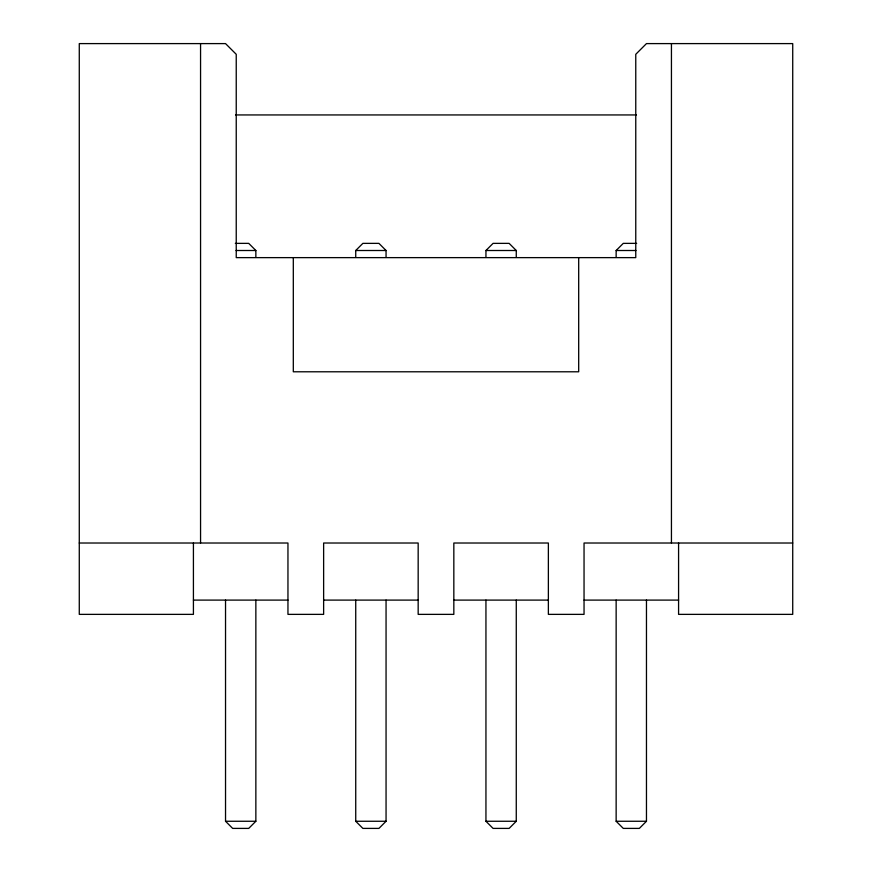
<?xml version="1.0" encoding="UTF-8"?>
<svg xmlns="http://www.w3.org/2000/svg" width="872" height="872" viewBox="0 0 872 872"><rect width="100%" height="100%" fill="white"/><g stroke="black" fill="none" stroke-linecap="round" stroke-linejoin="round"><path stroke-width="1.31" d="M355.732 257.295L355.732 250.504L362.872 243.364L378.928 243.364L386.056 250.504L386.056 257.295M485.944 257.295L485.944 250.504L493.072 243.364L509.128 243.364L516.268 250.504L516.268 257.295M616.144 257.295L616.144 250.504L623.284 243.364L636.658 243.364M255.856 600.1L255.856 821.261L248.716 828.4L232.661 828.4L225.532 821.261L225.532 600.1M386.056 600.1L386.056 821.261L378.928 828.4L362.872 828.4L355.732 821.261L355.732 600.1M516.268 600.1L516.268 821.261L509.128 828.4L493.072 828.4L485.944 821.261L485.944 600.1M646.468 600.1L646.468 821.261L639.34 828.4L623.284 828.4L616.144 821.261L616.144 600.1M235.549 114.941L636.451 114.941M235.342 243.364L248.716 243.364L255.856 250.504L255.856 257.295M236.072 250.504L255.856 250.504M355.732 250.504L386.056 250.504M485.944 250.504L516.268 250.504M616.144 250.504L635.928 250.504M79.276 543.016L287.956 543.016L287.956 614.368L323.632 614.368L323.632 543.016L418.168 543.016L418.168 614.368L453.832 614.368L453.832 543.016L548.368 543.016L548.368 614.368L584.044 614.368L584.044 543.016L792.724 543.016M193.421 600.1L287.956 600.1M323.632 600.1L418.168 600.1M453.832 600.1L548.368 600.1M584.044 600.1L678.58 600.1M225.532 821.261L255.856 821.261M355.732 821.261L386.056 821.261M485.944 821.261L516.268 821.261M616.144 821.261L646.468 821.261M678.58 543.016L678.58 614.368L792.724 614.368L792.724 43.6L646.468 43.6L635.764 54.304L635.764 257.632L236.236 257.632L236.236 54.304L225.532 43.6L79.276 43.6L79.276 614.368L193.421 614.368L193.421 543.016M671.44 43.6L671.44 543.016M578.692 257.632L578.692 371.788L293.308 371.788L293.308 257.632M200.56 43.6L200.56 543.016"/></g></svg>
